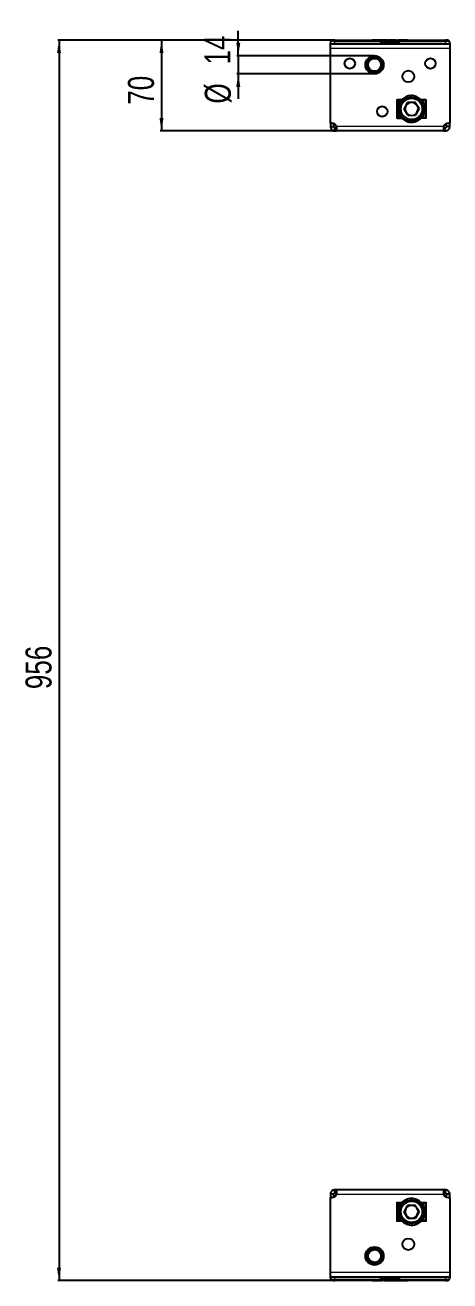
# Model space of a CAD drawing. Header units: millimetres. Extents: x 535 to 4600, y -1371 to 657.
# Drawn here: x 535 to 862, y -1371 to -403 of the extents above; entities that cross this region are included whole.
import ezdxf

# ---------------------------------------------------------------- set-up
doc = ezdxf.new("R2010")
doc.units = ezdxf.units.MM
doc.layers.add('FORMAT', color=7, linetype='Continuous')
doc.styles.add('SLDTEXTSTYLE0', font='TXT', dxfattribs={"width": 0.75})
doc.dimstyles.new('SLDDIMSTYLE0', dxfattribs={"dimtxt": 20, "dimasz": 10, "dimexe": 0, "dimexo": 0.0625, "dimgap": 5, "dimtad": 2, "dimdec": 1, "dimrnd": 1e-09, "dimzin": 12, "dimdsep": 46, "dimtxsty": 'SLDTEXTSTYLE0', "dimsah": 1, "dimcen": 0.09, "dimadec": 0, "dimazin": 3, "dimtfac": 1, "dimtofl": 0, "dimtmove": 0, "dimatfit": 3, "dimfxl": 0, "dimfrac": 2, "dimtolj": 1, "dimtzin": 12, "dimarcsym": 0})
doc.dimstyles.new('SLDDIMSTYLE1', dxfattribs={"dimtxt": 20, "dimasz": 10, "dimexe": 0, "dimexo": 0.0625, "dimgap": 5, "dimtad": 2, "dimdec": 1, "dimrnd": 1e-09, "dimzin": 12, "dimdsep": 46, "dimtxsty": 'SLDTEXTSTYLE0', "dimsah": 1, "dimcen": 0.09, "dimadec": 0, "dimazin": 3, "dimtfac": 1, "dimtmove": 0, "dimatfit": 0, "dimfxl": 0, "dimfrac": 2, "dimtolj": 1, "dimtzin": 12, "dimarcsym": 0})

# ---------------------------------------------------------------- blocks, each defined once
blk = doc.blocks.new('_D_6')
at = {"layer": 'FORMAT'}
for p, q in [((772.3, -414.72), (639.41, -414.72)), ((640.41, -414.72), (640.41, -484.72)), ((774.99, -484.72), (639.41, -484.72))]:
    blk.add_line(p, q, dxfattribs=at)
for points in [[(640.41, -414.72), (638.87, -424.72), (641.94, -424.72)], [(640.41, -484.72), (641.94, -474.72), (638.87, -474.72)]]:
    blk.add_solid(points, dxfattribs=at)
at = {"layer": 'FORMAT', "insert": (614.62, -464.5), "char_height": 20, "attachment_point": 1, "rotation": 90, "style": 'SLDTEXTSTYLE0'}
blk.add_mtext('70', dxfattribs=at)
blk = doc.blocks.new('_D_7')
at = {"layer": 'FORMAT'}
for p, q in [((772.3, -414.72), (560.52, -414.72)), ((561.52, -414.72), (561.52, -1370.72)), ((772.3, -1370.72), (560.52, -1370.72))]:
    blk.add_line(p, q, dxfattribs=at)
for points in [[(561.52, -414.72), (559.98, -424.72), (563.06, -424.72)], [(561.52, -1370.72), (563.06, -1360.72), (559.98, -1360.72)]]:
    blk.add_solid(points, dxfattribs=at)
at = {"layer": 'FORMAT', "insert": (535.74, -914.89), "char_height": 20, "attachment_point": 1, "rotation": 90, "style": 'SLDTEXTSTYLE0'}
blk.add_mtext('956', dxfattribs=at)
blk = doc.blocks.new('_D_8')
at = {"layer": 'FORMAT'}
for p, q in [((699.53, -426.72), (699.53, -407.49)), ((804.4, -426.72), (698.53, -426.72)), ((699.53, -426.72), (699.53, -440.72)), ((804.4, -440.72), (698.53, -440.72)), ((699.53, -440.72), (699.53, -459.95))]:
    blk.add_line(p, q, dxfattribs=at)
for points in [[(699.53, -426.72), (701.07, -416.72), (697.99, -416.72)], [(699.53, -440.72), (697.99, -450.72), (701.07, -450.72)]]:
    blk.add_solid(points, dxfattribs=at)
at = {"layer": 'FORMAT', "char_height": 20, "attachment_point": 1, "rotation": 90, "style": 'SLDTEXTSTYLE0'}
for s, insert in [('14', (673.44, -433.42)), ('%%c', (673.75, -463.58))]:
    blk.add_mtext(s, dxfattribs=dict(at, insert=insert))

msp = doc.modelspace()

# ---------------------------------------------------------------- linework, layer by layer
at = {"color": 7, "linetype": 'Continuous', "lineweight": 25}
for p, q in [((770.41, -417.52), (770.86, -415.83)), ((773.76, -414.72), (772.31, -414.72)), ((773.76, -414.72), (859.06, -414.72)), ((802.98, -414.52), (802.98, -414.72)), ((808.64, -414.52), (808.7, -414.52)), ((808.7, -414.52), (808.7, -414.72)), ((808.7, -414.52), (809.83, -414.52)), ((809.83, -414.52), (809.83, -414.72)), ((809.83, -414.52), (812.5, -414.52)), ((812.5, -414.52), (812.5, -414.72)), ((812.5, -414.52), (813.99, -414.52)), ((813.99, -414.52), (813.99, -414.72)), ((814.8, -414.5), (814.8, -414.72)), ((818.27, -414.52), (821.09, -414.52)), ((821.09, -414.52), (821.09, -414.72)), ((822.24, -414.52), (822.24, -414.72)), ((822.49, -414.52), (822.49, -414.72)), ((823.73, -414.52), (823.73, -414.72)), ((824.16, -414.52), (829.41, -414.52)), ((829.84, -414.52), (829.84, -414.72)), ((860.51, -414.72), (859.06, -414.72)), ((861.96, -415.83), (862.41, -417.52)), ((770.41, -417.72), (770.41, -417.52)), ((770.41, -421.22), (770.41, -417.72)), ((862.41, -417.72), (770.41, -417.72)), ((770.41, -477.82), (770.41, -421.22)), ((808.91, -417.52), (773.31, -417.52)), ((808.91, -417.02), (808.91, -417.52)), ((808.91, -417.72), (808.91, -417.52)), ((823.41, -416.52), (809.41, -416.52)), ((823.91, -417.52), (823.91, -417.02)), ((859.51, -417.52), (823.91, -417.52)), ((823.91, -417.72), (823.91, -417.52)), ((862.41, -417.52), (862.41, -417.72)), ((862.41, -417.72), (862.41, -421.22)), ((862.41, -421.22), (862.41, -477.82)), ((821.91, -460.72), (821.56, -460.37)), ((821.91, -460.72), (821.91, -474.72)), ((825.43, -460.72), (821.91, -460.72)), ((822.26, -461.07), (821.91, -460.72)), ((824.47, -464.6), (823.3, -464.16)), ((823.39, -463.93), (824.52, -464.48)), ((823.66, -463.31), (823.66, -461.42)), ((824.83, -461.42), (823.66, -461.42)), ((826.31, -461.6), (825.39, -460.76)), ((825.57, -460.57), (826.4, -461.51)), ((825.91, -460.97), (825.91, -461.24)), ((827.15, -468), (829.79, -462.87)), ((829.15, -459.54), (828.63, -458.41)), ((828.86, -458.31), (829.27, -459.49)), ((835.55, -462.59), (829.79, -462.87)), ((832.57, -458.73), (832.52, -457.48)), ((832.77, -457.47), (832.7, -458.72)), ((838.68, -467.44), (835.55, -462.59)), ((836.04, -459.28), (836.47, -458.11)), ((836.7, -458.2), (836.15, -459.33)), ((839.03, -461.12), (839.88, -460.2)), ((840.06, -460.37), (839.12, -461.21)), ((843.91, -460.72), (840.4, -460.72)), ((842.16, -461.42), (841, -461.42)), ((841.09, -463.96), (842.23, -463.44)), ((842.33, -463.67), (841.14, -464.08)), ((842.16, -463.31), (842.16, -461.42)), ((844.26, -460.37), (843.91, -460.72)), ((843.91, -460.72), (843.91, -474.72)), ((822.66, -467.86), (823.92, -467.94)), ((823.92, -468.06), (822.67, -468.11)), ((823.5, -471.77), (824.68, -471.37)), ((824.73, -471.48), (823.6, -472)), ((823.66, -474.02), (823.66, -472.14)), ((823.66, -474.02), (824.83, -474.02)), ((830.27, -472.86), (827.15, -468)), ((830.27, -472.86), (836.04, -472.58)), ((838.68, -467.44), (836.04, -472.58)), ((840.26, -474.87), (839.43, -473.93)), ((839.51, -473.84), (840.43, -474.69)), ((839.91, -474.47), (839.91, -474.21)), ((841, -474.02), (842.16, -474.02)), ((842.44, -471.51), (841.31, -470.96)), ((841.35, -470.85), (842.52, -471.28)), ((841.91, -467.38), (843.16, -467.33)), ((843.16, -467.58), (841.91, -467.5)), ((842.16, -474.02), (842.16, -472.14)), ((770.41, -478.72), (770.41, -477.82)), ((770.41, -478.72), (770.41, -481.22)), ((770.41, -481.22), (772.91, -481.22)), ((772.91, -478.94), (772.91, -481.22)), ((773.91, -484.72), (773.91, -482.22)), ((773.91, -482.22), (775, -482.22)), ((775, -484.72), (775, -482.22)), ((821.91, -474.72), (821.56, -475.07)), ((822.26, -474.37), (821.91, -474.72)), ((821.91, -474.72), (825.43, -474.72)), ((825.76, -475.07), (826.7, -474.24)), ((826.8, -474.32), (825.95, -475.24)), ((829.12, -477.24), (829.67, -476.12)), ((829.79, -476.16), (829.35, -477.33)), ((833.05, -477.97), (833.13, -476.72)), ((833.26, -476.72), (833.3, -477.96)), ((836.96, -477.14), (836.56, -475.95)), ((836.67, -475.9), (837.19, -477.04)), ((843.91, -474.72), (840.4, -474.72)), ((843.91, -474.72), (843.56, -474.37)), ((844.26, -475.07), (843.91, -474.72)), ((857.83, -484.72), (857.83, -482.22)), ((857.83, -482.22), (858.91, -482.22)), ((858.91, -484.72), (858.91, -482.22)), ((859.91, -481.22), (859.91, -478.94)), ((862.41, -481.22), (859.91, -481.22)), ((862.41, -477.82), (862.41, -478.72)), ((862.41, -481.22), (862.41, -478.72)), ((773.91, -484.72), (775, -484.72)), ((857.83, -484.72), (775, -484.72)), ((857.83, -484.72), (858.91, -484.72)), ((772.91, -1304.22), (770.41, -1304.22)), ((770.41, -1304.22), (770.41, -1306.72)), ((772.91, -1304.22), (772.91, -1306.5)), ((773.91, -1303.22), (773.91, -1300.72)), ((775, -1300.72), (773.91, -1300.72)), ((775, -1303.22), (773.91, -1303.22)), ((775, -1303.22), (775, -1300.72)), ((857.83, -1300.72), (775, -1300.72)), ((857.83, -1300.72), (857.83, -1303.22)), ((858.91, -1300.72), (857.83, -1300.72)), ((858.91, -1303.22), (857.83, -1303.22)), ((858.91, -1300.72), (858.91, -1303.22)), ((862.41, -1304.22), (859.91, -1304.22)), ((859.91, -1306.5), (859.91, -1304.22)), ((862.41, -1306.72), (862.41, -1304.22)), ((770.41, -1307.62), (770.41, -1306.72)), ((770.41, -1364.22), (770.41, -1307.62)), ((821.91, -1310.72), (821.56, -1310.37)), ((825.43, -1310.72), (821.91, -1310.72)), ((821.91, -1310.72), (821.91, -1324.72)), ((822.26, -1311.07), (821.91, -1310.72)), ((824.5, -1314.52), (823.33, -1314.08)), ((823.42, -1313.85), (824.55, -1314.41)), ((823.66, -1313.31), (823.66, -1311.42)), ((824.83, -1311.42), (823.66, -1311.42)), ((826.36, -1311.55), (825.45, -1310.69)), ((825.56, -1310.72), (825.49, -1310.72)), ((825.63, -1310.51), (826.45, -1311.46)), ((825.91, -1310.97), (825.91, -1311.12)), ((826.5, -1311.41), (825.91, -1311.08)), ((826.49, -1311.42), (826.23, -1311.42)), ((827.15, -1318.03), (829.77, -1312.88)), ((829.23, -1309.51), (828.71, -1308.37)), ((828.94, -1308.27), (829.34, -1309.46)), ((835.53, -1312.58), (829.77, -1312.88)), ((832.65, -1308.73), (832.61, -1307.48)), ((832.86, -1307.47), (832.77, -1308.72)), ((838.68, -1317.42), (835.53, -1312.58)), ((836.11, -1309.31), (836.55, -1308.14)), ((836.79, -1308.23), (836.23, -1309.35)), ((839.09, -1311.17), (839.94, -1310.26)), ((840.12, -1310.44), (839.18, -1311.26)), ((840.4, -1310.72), (843.91, -1310.72)), ((842.16, -1311.42), (841, -1311.42)), ((841.12, -1314.03), (842.26, -1313.52)), ((842.36, -1313.75), (841.17, -1314.15)), ((842.16, -1313.31), (842.16, -1311.42)), ((843.91, -1310.72), (843.56, -1311.07)), ((844.26, -1310.37), (843.91, -1310.72)), ((843.91, -1310.72), (843.91, -1324.72)), ((862.41, -1306.72), (862.41, -1307.62)), ((862.41, -1307.62), (862.41, -1364.22)), ((821.91, -1324.72), (821.56, -1325.07)), ((822.26, -1324.37), (821.91, -1324.72)), ((821.91, -1324.72), (825.43, -1324.72)), ((822.66, -1317.77), (823.91, -1317.86)), ((823.92, -1317.99), (822.67, -1318.02)), ((823.46, -1321.69), (824.65, -1321.29)), ((824.7, -1321.41), (823.56, -1321.92)), ((823.66, -1324.02), (823.66, -1322.14)), ((823.66, -1324.02), (824.83, -1324.02)), ((825.7, -1325.01), (826.65, -1324.18)), ((826.74, -1324.27), (825.88, -1325.18)), ((830.29, -1322.87), (827.15, -1318.03)), ((830.29, -1322.87), (836.06, -1322.56)), ((838.68, -1317.42), (836.06, -1322.56)), ((839.33, -1324.03), (839.91, -1324.37)), ((839.34, -1324.02), (839.59, -1324.02)), ((840.2, -1324.93), (839.37, -1323.99)), ((839.46, -1323.9), (840.37, -1324.75)), ((839.91, -1324.47), (839.91, -1324.32)), ((840.34, -1324.72), (840.26, -1324.72)), ((843.91, -1324.72), (840.4, -1324.72)), ((841, -1324.02), (842.16, -1324.02)), ((842.4, -1321.6), (841.28, -1321.04)), ((841.33, -1320.92), (842.49, -1321.36)), ((841.91, -1317.46), (843.16, -1317.42)), ((843.16, -1317.67), (841.91, -1317.58)), ((842.16, -1324.02), (842.16, -1322.14)), ((843.91, -1324.72), (843.56, -1324.37)), ((844.26, -1325.07), (843.91, -1324.72)), ((829.04, -1327.21), (829.6, -1326.09)), ((829.71, -1326.13), (829.27, -1327.3)), ((832.96, -1327.97), (833.05, -1326.72)), ((833.18, -1326.72), (833.21, -1327.97)), ((836.88, -1327.17), (836.49, -1325.98)), ((836.6, -1325.93), (837.11, -1327.07)), ((770.41, -1367.72), (770.41, -1364.22)), ((862.41, -1364.22), (862.41, -1367.72)), ((770.41, -1367.92), (770.41, -1367.72)), ((770.41, -1367.72), (862.41, -1367.72)), ((770.86, -1369.61), (770.41, -1367.92)), ((772.31, -1370.72), (773.76, -1370.72)), ((773.31, -1367.92), (808.91, -1367.92)), ((859.06, -1370.72), (773.76, -1370.72)), ((802.98, -1370.92), (802.98, -1370.72)), ((808.66, -1370.92), (803.42, -1370.92)), ((808.91, -1367.72), (808.91, -1367.92)), ((808.91, -1367.92), (808.91, -1368.42)), ((809.1, -1370.92), (809.1, -1370.72)), ((809.41, -1368.92), (823.41, -1368.92)), ((810.34, -1370.92), (810.34, -1370.72)), ((810.59, -1370.92), (810.59, -1370.72)), ((811.73, -1370.92), (811.73, -1370.72)), ((814.56, -1370.92), (811.73, -1370.92)), ((818.03, -1370.95), (818.03, -1370.72)), ((818.84, -1370.92), (818.84, -1370.72)), ((820.33, -1370.92), (818.84, -1370.92)), ((820.33, -1370.92), (820.33, -1370.72)), ((822.99, -1370.92), (820.33, -1370.92)), ((822.99, -1370.92), (822.99, -1370.72)), ((824.13, -1370.92), (822.99, -1370.92)), ((823.91, -1367.72), (823.91, -1367.92)), ((823.91, -1368.42), (823.91, -1367.92)), ((823.91, -1367.92), (859.51, -1367.92)), ((824.13, -1370.92), (824.13, -1370.72)), ((824.18, -1370.92), (824.13, -1370.92)), ((829.84, -1370.92), (829.84, -1370.72)), ((859.06, -1370.72), (860.51, -1370.72)), ((862.41, -1367.92), (861.96, -1369.61)), ((862.41, -1367.72), (862.41, -1367.92))]:
    msp.add_line(p, q, dxfattribs=at)
at = {"color": 8, "linetype": 'Continuous', "lineweight": 18}
for p, q in [((773.76, -415.83), (773.31, -417.52)), ((773.76, -414.72), (773.76, -415.83)), ((859.06, -415.83), (773.76, -415.83)), ((805.1, -414.52), (805.1, -414.72)), ((815.9, -414.52), (815.9, -414.72)), ((818.27, -414.52), (818.27, -414.72)), ((824.16, -414.52), (824.16, -414.72)), ((829.41, -414.52), (829.41, -414.72)), ((859.06, -415.83), (859.06, -414.72)), ((859.51, -417.52), (859.06, -415.83)), ((862.41, -421.22), (770.41, -421.22)), ((809.41, -417.02), (808.91, -417.02)), ((809.41, -417.02), (809.41, -416.52)), ((809.41, -417.02), (809.41, -417.72)), ((823.41, -417.02), (809.41, -417.02)), ((823.41, -417.02), (823.41, -416.52)), ((823.41, -417.72), (823.41, -417.02)), ((823.41, -417.02), (823.91, -417.02)), ((821.56, -475.07), (821.56, -460.37)), ((821.56, -460.37), (825.77, -460.37)), ((825.11, -461.07), (822.26, -461.07)), ((822.26, -461.07), (822.26, -474.37)), ((839.72, -460.37), (844.26, -460.37)), ((843.56, -474.37), (843.56, -460.72)), ((844.26, -460.37), (844.26, -475.07)), ((770.97, -478.72), (770.41, -478.72)), ((857.58, -481.22), (775.24, -481.22)), ((826.1, -475.07), (821.56, -475.07)), ((822.26, -474.37), (825.11, -474.37)), ((844.26, -475.07), (840.06, -475.07)), ((840.71, -474.37), (843.56, -474.37)), ((862.41, -478.72), (861.85, -478.72)), ((775.24, -1304.22), (857.58, -1304.22)), ((770.41, -1306.72), (770.97, -1306.72)), ((821.56, -1310.37), (825.77, -1310.37)), ((821.56, -1325.07), (821.56, -1310.37)), ((825.11, -1311.07), (822.26, -1311.07)), ((822.26, -1311.07), (822.26, -1324.37)), ((839.84, -1310.37), (844.26, -1310.37)), ((843.56, -1311.07), (840.71, -1311.07)), ((843.56, -1324.37), (843.56, -1311.07)), ((844.26, -1310.37), (844.26, -1325.07)), ((861.85, -1306.72), (862.41, -1306.72)), ((825.98, -1325.07), (821.56, -1325.07)), ((822.26, -1324.37), (825.11, -1324.37)), ((844.26, -1325.07), (840.06, -1325.07)), ((840.71, -1324.37), (843.56, -1324.37)), ((770.41, -1364.22), (862.41, -1364.22)), ((773.31, -1367.92), (773.76, -1369.61)), ((773.76, -1369.61), (859.06, -1369.61)), ((773.76, -1369.61), (773.76, -1370.72)), ((803.42, -1370.92), (803.42, -1370.72)), ((808.66, -1370.92), (808.66, -1370.72)), ((809.41, -1368.42), (808.91, -1368.42)), ((809.41, -1367.72), (809.41, -1368.42)), ((809.41, -1368.42), (809.41, -1368.92)), ((809.41, -1368.42), (823.41, -1368.42)), ((814.56, -1370.92), (814.56, -1370.72)), ((816.92, -1370.92), (816.92, -1370.72)), ((823.41, -1368.42), (823.41, -1367.72)), ((823.41, -1368.42), (823.91, -1368.42)), ((823.41, -1368.42), (823.41, -1368.92)), ((827.73, -1370.92), (827.73, -1370.72)), ((859.06, -1369.61), (859.51, -1367.92)), ((859.06, -1370.72), (859.06, -1369.61))]:
    msp.add_line(p, q, dxfattribs=at)
at = {"color": 7, "linetype": 'Continuous', "lineweight": 25}
for centre, radius in [((785.41, -432.72), 4), ((804.41, -433.72), 7), ((804.41, -433.72), 6.5), ((804.41, -433.72), 6), ((804.41, -433.72), 4.93), ((847.41, -432.72), 4), ((830.41, -442.72), 4.5), ((832.91, -467.72), 9), ((810.41, -469.72), 4), ((832.91, -1317.72), 9), ((804.41, -1351.72), 7), ((804.41, -1351.72), 6.5), ((830.41, -1342.72), 4.5), ((804.41, -1351.72), 6), ((804.41, -1351.72), 4.93)]:
    msp.add_circle(centre, radius, dxfattribs=at)
at = {"color": 8, "linetype": 'Continuous', "lineweight": 18}
for centre, radius in [((804.41, -433.72), 6.25), ((832.91, -467.72), 8), ((832.91, -1317.72), 8), ((804.41, -1351.72), 6.25)]:
    msp.add_circle(centre, radius, dxfattribs=at)
at = {"color": 7, "linetype": 'Continuous', "lineweight": 25}
for centre, radius, start, end in [((772.31, -416.22), 1.5, 90, 165), ((860.51, -416.22), 1.5, 15, 90), ((809.41, -417.02), 0.5, 90, 180), ((823.41, -417.02), 0.5, 0, 90), ((832.91, -467.72), 10.25, 159.68282, 180.78692), ((832.91, -467.72), 10.25, 137.18282, 158.28692), ((832.91, -467.72), 10.25, 114.68282, 135.78692), ((832.91, -467.72), 5, 92.78777, 152.78777), ((832.91, -467.72), 10.25, 92.18282, 113.28692), ((832.91, -467.72), 5, 32.78777, 92.78777), ((832.91, -467.72), 10.25, 69.68282, 90.78692), ((832.91, -467.72), 10.25, 47.18282, 68.28692), ((832.91, -467.72), 10.25, 24.68282, 45.78692), ((832.91, -467.72), 10.25, 2.18282, 23.28692), ((832.91, -467.72), 10.25, 182.18282, 203.28692), ((832.91, -467.72), 10.25, 204.68282, 225.78692), ((832.91, -467.72), 5, 152.78777, 212.78777), ((832.91, -467.72), 5, 212.78777, 272.78777), ((832.91, -467.72), 5, 272.78777, 332.78777), ((832.91, -467.72), 5, 332.78777, 32.78777), ((832.91, -467.72), 10.25, 317.18282, 338.28692), ((832.91, -467.72), 10.25, 339.68282, 0.78692), ((771.41, -477.82), 1, 180, 276.37937), ((771.91, -482.29), 3.5, 17.82529, 96.37937), ((832.91, -467.72), 10.25, 227.18282, 248.28692), ((832.91, -467.72), 10.25, 249.68282, 270.78692), ((832.91, -467.72), 10.25, 272.18282, 293.28692), ((832.91, -467.72), 10.25, 294.68282, 315.78692), ((860.91, -482.29), 3.5, 83.62063, 162.17471), ((861.41, -477.82), 1, 263.62063, 0), ((771.91, -1303.15), 3.5, 263.62063, 342.17471), ((860.91, -1303.15), 3.5, 197.82529, 276.37937), ((771.41, -1307.62), 1, 83.62063, 180), ((832.91, -1317.72), 10.25, 159.18676, 180.29086), ((832.91, -1317.72), 10.25, 136.68676, 157.79086), ((832.91, -1317.72), 10.25, 114.18676, 135.29086), ((832.91, -1317.72), 5, 153.0175, 213.0175), ((832.91, -1317.72), 5, 93.0175, 153.0175), ((832.91, -1317.72), 10.25, 91.68676, 112.79086), ((832.91, -1317.72), 5, 33.0175, 93.0175), ((832.91, -1317.72), 10.25, 69.18676, 90.29086), ((832.91, -1317.72), 10.25, 46.68676, 67.79086), ((832.91, -1317.72), 5, 333.0175, 33.0175), ((832.91, -1317.72), 10.25, 24.18676, 45.29086), ((832.91, -1317.72), 10.25, 1.68676, 22.79086), ((861.41, -1307.62), 1, 0, 96.37937), ((832.91, -1317.72), 10.25, 181.68676, 202.79086), ((832.91, -1317.72), 10.25, 204.18676, 225.29086), ((832.91, -1317.72), 10.25, 226.68676, 247.79086), ((832.91, -1317.72), 5, 213.0175, 273.0175), ((832.91, -1317.72), 5, 273.0175, 333.0175), ((832.91, -1317.72), 10.25, 294.18676, 315.29086), ((832.91, -1317.72), 10.25, 316.68676, 337.79086), ((832.91, -1317.72), 10.25, 339.18676, 0.29086), ((832.91, -1317.72), 10.25, 249.18676, 270.29086), ((832.91, -1317.72), 10.25, 271.68676, 292.79086), ((772.31, -1369.22), 1.5, 195, 270), ((809.41, -1368.42), 0.5, 180, 270), ((823.41, -1368.42), 0.5, 270, 0), ((860.51, -1369.22), 1.5, 270, 345)]:
    msp.add_arc(centre, radius, start, end, dxfattribs=at)
at = {"color": 8, "linetype": 'Continuous', "lineweight": 18}
for centre, major_axis, start_param, end_param in [((773.87, -416.22), (3, -0.38), 1.621093, 3.124852), ((858.96, -416.22), (3, 0.38), 0.016741, 1.520499), ((773.87, -1369.22), (3, 0.38), 3.158333, 4.662092), ((858.96, -1369.22), (3, -0.38), 4.762686, 6.266445)]:
    msp.add_ellipse(centre, major_axis=major_axis, ratio=0.123038, start_param=start_param, end_param=end_param, dxfattribs=at)
at = {"color": 7, "linetype": 'Continuous', "lineweight": 25}
for centre, major_axis, start_param, end_param in [((770.41, -429.11), (3.1, 11.57), 0.067037, 0.253072), ((862.41, -429.11), (-3.1, 11.57), 6.030113, 6.216148), ((770.41, -1356.33), (3.1, -11.57), 6.030113, 6.216148), ((862.41, -1356.33), (-3.1, -11.57), 0.067037, 0.253072)]:
    msp.add_ellipse(centre, major_axis=major_axis, ratio=0.250563, start_param=start_param, end_param=end_param, dxfattribs=at)
for points, knots in [([(802.98, -414.52), (803.35, -414.52), (804.04, -414.52), (804.76, -414.52), (805.1, -414.52)], [0, 0, 0, 0, 0.5368, 1, 1, 1, 1]), ([(805.1, -414.52), (805.6, -414.52), (806.53, -414.52), (807.72, -414.52), (808.45, -414.52), (808.63, -414.52), (808.64, -414.52)], [0, 0, 0, 0, 0.381983, 0.713352, 0.984017, 1, 1, 1, 1]), ([(814.82, -414.52), (814.81, -414.52), (814.78, -414.52), (814.94, -414.52), (815.31, -414.52), (815.69, -414.52), (815.9, -414.52)], [0, 0, 0, 0, 0.061615, 0.333035, 0.637399, 1, 1, 1, 1]), ([(815.9, -414.52), (816.06, -414.52), (816.42, -414.52), (817.22, -414.52), (817.85, -414.52), (818.27, -414.52)], [0, 0, 0, 0, 0.216742, 0.489643, 1, 1, 1, 1]), ([(822.49, -414.52), (822.54, -414.52), (822.65, -414.52), (822.95, -414.52), (823.24, -414.52), (823.44, -414.52), (823.51, -414.52)], [0, 0, 0, 0, 0.255277, 0.538303, 0.854078, 1, 1, 1, 1]), ([(822.67, -414.52), (822.78, -414.52), (823.02, -414.52), (823.33, -414.52), (823.5, -414.52), (823.51, -414.52)], [0, 0, 0, 0, 0.466249, 0.997338, 1, 1, 1, 1]), ([(823.73, -414.52), (823.73, -414.52), (823.75, -414.52), (823.87, -414.52), (824.01, -414.52), (824.11, -414.52), (824.16, -414.52)], [0, 0, 0, 0, 0.285248, 0.560563, 0.777151, 1, 1, 1, 1]), ([(829.41, -414.52), (829.47, -414.52), (829.6, -414.52), (829.74, -414.52), (829.82, -414.52), (829.83, -414.52), (829.84, -414.52)], [0, 0, 0, 0, 0.281303, 0.555629, 0.773878, 1, 1, 1, 1]), ([(823.3, -464.16), (823.31, -464.12), (823.34, -464.07), (823.37, -463.99), (823.38, -463.95), (823.39, -463.93)], [0, 0, 0, 0, 0.499981, 0.749988, 1, 1, 1, 1]), ([(825.39, -460.76), (825.42, -460.72), (825.46, -460.68), (825.52, -460.62), (825.55, -460.59), (825.57, -460.57)], [0, 0, 0, 0, 0.499981, 0.749988, 1, 1, 1, 1]), ([(828.63, -458.41), (828.67, -458.39), (828.73, -458.36), (828.8, -458.33), (828.84, -458.31), (828.86, -458.31)], [0, 0, 0, 0, 0.499981, 0.749988, 1, 1, 1, 1]), ([(832.52, -457.48), (832.56, -457.48), (832.63, -457.48), (832.71, -457.47), (832.75, -457.47), (832.77, -457.47)], [0, 0, 0, 0, 0.499981, 0.749988, 1, 1, 1, 1]), ([(836.47, -458.11), (836.51, -458.12), (836.57, -458.15), (836.65, -458.18), (836.69, -458.19), (836.7, -458.2)], [0, 0, 0, 0, 0.499981, 0.749988, 1, 1, 1, 1]), ([(839.88, -460.2), (839.91, -460.23), (839.96, -460.27), (840.02, -460.33), (840.05, -460.36), (840.06, -460.37)], [0, 0, 0, 0, 0.499981, 0.749988, 1, 1, 1, 1]), ([(842.23, -463.44), (842.24, -463.48), (842.27, -463.54), (842.3, -463.61), (842.32, -463.65), (842.33, -463.67)], [0, 0, 0, 0, 0.4999808, 0.7499881, 1, 1, 1, 1]), ([(822.67, -468.11), (822.67, -468.07), (822.67, -468.01), (822.66, -467.92), (822.66, -467.88), (822.66, -467.86)], [0, 0, 0, 0, 0.499981, 0.749988, 1, 1, 1, 1]), ([(823.6, -472), (823.58, -471.96), (823.56, -471.91), (823.52, -471.83), (823.51, -471.79), (823.5, -471.77)], [0, 0, 0, 0, 0.499981, 0.749988, 1, 1, 1, 1]), ([(842.52, -471.28), (842.51, -471.32), (842.49, -471.38), (842.46, -471.46), (842.44, -471.49), (842.44, -471.51)], [0, 0, 0, 0, 0.499981, 0.749988, 1, 1, 1, 1]), ([(843.16, -467.33), (843.16, -467.37), (843.16, -467.44), (843.16, -467.52), (843.16, -467.56), (843.16, -467.58)], [0, 0, 0, 0, 0.4999808, 0.7499881, 1, 1, 1, 1]), ([(770.41, -481.22), (770.44, -481.54), (770.48, -482.13), (770.88, -483.07), (771.6, -483.94), (772.69, -484.6), (773.5, -484.68), (773.91, -484.72)], [0, 0, 0, 0, 0.17084, 0.319217, 0.548103, 0.767822, 1, 1, 1, 1]), ([(772.91, -481.22), (772.92, -481.31), (772.93, -481.48), (773.03, -481.7), (773.14, -481.87), (773.27, -482), (773.41, -482.09), (773.64, -482.2), (773.8, -482.21), (773.91, -482.22)], [0, 0, 0, 0, 0.154359, 0.287283, 0.400435, 0.496544, 0.604314, 0.723151, 1, 1, 1, 1]), ([(775, -484.72), (775.05, -484.7), (775.15, -484.67), (775.3, -484.39), (775.4, -483.93), (775.42, -483.3), (775.4, -482.68), (775.34, -481.98), (775.28, -481.48), (775.24, -481.22)], [0, 0, 0, 0, 0.1440667, 0.2712756, 0.4749075, 0.5979974, 0.7263376, 0.8602454, 1, 1, 1, 1]), ([(825.95, -475.24), (825.92, -475.21), (825.87, -475.17), (825.81, -475.11), (825.78, -475.08), (825.76, -475.07)], [0, 0, 0, 0, 0.499981, 0.749988, 1, 1, 1, 1]), ([(829.35, -477.33), (829.31, -477.32), (829.26, -477.3), (829.18, -477.27), (829.14, -477.25), (829.12, -477.24)], [0, 0, 0, 0, 0.499981, 0.749988, 1, 1, 1, 1]), ([(833.3, -477.96), (833.26, -477.97), (833.2, -477.97), (833.12, -477.97), (833.07, -477.97), (833.05, -477.97)], [0, 0, 0, 0, 0.4999808, 0.7499881, 1, 1, 1, 1]), ([(837.19, -477.04), (837.16, -477.05), (837.1, -477.08), (837.02, -477.11), (836.98, -477.13), (836.96, -477.14)], [0, 0, 0, 0, 0.499981, 0.749988, 1, 1, 1, 1]), ([(840.43, -474.69), (840.4, -474.72), (840.36, -474.76), (840.3, -474.82), (840.27, -474.85), (840.26, -474.87)], [0, 0, 0, 0, 0.499981, 0.749988, 1, 1, 1, 1]), ([(857.58, -481.22), (857.55, -481.52), (857.49, -482.07), (857.43, -482.97), (857.4, -483.85), (857.54, -484.58), (857.73, -484.67), (857.83, -484.72)], [0, 0, 0, 0, 0.16069, 0.3013121, 0.5219513, 0.7535732, 1, 1, 1, 1]), ([(858.91, -482.22), (859.04, -482.21), (859.25, -482.19), (859.52, -482.03), (859.7, -481.85), (859.82, -481.67), (859.9, -481.45), (859.91, -481.3), (859.91, -481.22)], [0, 0, 0, 0, 0.296302, 0.497469, 0.6154973, 0.73607, 0.8631142, 1, 1, 1, 1]), ([(858.91, -484.72), (859.37, -484.67), (860.17, -484.58), (861.08, -484.01), (861.67, -483.41), (862.08, -482.78), (862.36, -482.04), (862.39, -481.5), (862.41, -481.22)], [0, 0, 0, 0, 0.254149, 0.448213, 0.574908, 0.708872, 0.850468, 1, 1, 1, 1]), ([(773.91, -1300.72), (773.46, -1300.77), (772.65, -1300.86), (771.74, -1301.43), (771.15, -1302.03), (770.75, -1302.66), (770.47, -1303.41), (770.43, -1303.95), (770.41, -1304.22)], [0, 0, 0, 0, 0.2541487, 0.4482127, 0.5749082, 0.7088724, 0.8504677, 1, 1, 1, 1]), ([(773.91, -1303.22), (773.79, -1303.23), (773.57, -1303.26), (773.3, -1303.41), (773.13, -1303.59), (773.01, -1303.78), (772.93, -1303.99), (772.92, -1304.14), (772.91, -1304.22)], [0, 0, 0, 0, 0.296302, 0.497469, 0.615497, 0.73607, 0.863114, 1, 1, 1, 1]), ([(775.24, -1304.22), (775.27, -1303.93), (775.33, -1303.37), (775.4, -1302.47), (775.42, -1301.59), (775.29, -1300.87), (775.1, -1300.77), (775, -1300.72)], [0, 0, 0, 0, 0.16069, 0.301312, 0.521951, 0.753573, 1, 1, 1, 1]), ([(857.83, -1300.72), (857.77, -1300.74), (857.67, -1300.77), (857.53, -1301.05), (857.42, -1301.52), (857.41, -1302.14), (857.43, -1302.76), (857.48, -1303.46), (857.55, -1303.97), (857.58, -1304.22)], [0, 0, 0, 0, 0.144067, 0.271276, 0.474907, 0.597997, 0.726338, 0.860245, 1, 1, 1, 1]), ([(862.41, -1304.22), (862.39, -1303.91), (862.34, -1303.32), (861.94, -1302.37), (861.23, -1301.5), (860.13, -1300.85), (859.33, -1300.76), (858.91, -1300.72)], [0, 0, 0, 0, 0.17084, 0.319217, 0.548103, 0.767822, 1, 1, 1, 1]), ([(859.91, -1304.22), (859.91, -1304.13), (859.89, -1303.96), (859.8, -1303.74), (859.68, -1303.58), (859.55, -1303.45), (859.41, -1303.35), (859.19, -1303.24), (859.03, -1303.23), (858.91, -1303.22)], [0, 0, 0, 0, 0.154359, 0.287283, 0.400435, 0.496544, 0.604314, 0.723151, 1, 1, 1, 1]), ([(823.33, -1314.08), (823.35, -1314.04), (823.37, -1313.98), (823.4, -1313.91), (823.42, -1313.87), (823.42, -1313.85)], [0, 0, 0, 0, 0.499981, 0.749988, 1, 1, 1, 1]), ([(825.45, -1310.69), (825.48, -1310.66), (825.53, -1310.61), (825.58, -1310.56), (825.61, -1310.53), (825.63, -1310.51)], [0, 0, 0, 0, 0.499981, 0.749988, 1, 1, 1, 1]), ([(828.71, -1308.37), (828.75, -1308.35), (828.81, -1308.33), (828.88, -1308.3), (828.92, -1308.28), (828.94, -1308.27)], [0, 0, 0, 0, 0.499981, 0.749988, 1, 1, 1, 1]), ([(832.61, -1307.48), (832.65, -1307.47), (832.71, -1307.47), (832.8, -1307.47), (832.84, -1307.47), (832.86, -1307.47)], [0, 0, 0, 0, 0.4999808, 0.7499881, 1, 1, 1, 1]), ([(836.55, -1308.14), (836.59, -1308.16), (836.65, -1308.18), (836.73, -1308.21), (836.77, -1308.22), (836.79, -1308.23)], [0, 0, 0, 0, 0.499981, 0.749988, 1, 1, 1, 1]), ([(839.94, -1310.26), (839.97, -1310.29), (840.02, -1310.34), (840.08, -1310.39), (840.11, -1310.42), (840.12, -1310.44)], [0, 0, 0, 0, 0.499981, 0.749988, 1, 1, 1, 1]), ([(842.26, -1313.52), (842.28, -1313.56), (842.31, -1313.62), (842.34, -1313.69), (842.35, -1313.73), (842.36, -1313.75)], [0, 0, 0, 0, 0.499981, 0.749988, 1, 1, 1, 1]), ([(822.67, -1318.02), (822.67, -1317.98), (822.66, -1317.92), (822.66, -1317.84), (822.66, -1317.79), (822.66, -1317.77)], [0, 0, 0, 0, 0.499981, 0.749988, 1, 1, 1, 1]), ([(823.56, -1321.92), (823.55, -1321.88), (823.52, -1321.83), (823.49, -1321.75), (823.47, -1321.71), (823.46, -1321.69)], [0, 0, 0, 0, 0.499981, 0.749988, 1, 1, 1, 1]), ([(825.88, -1325.18), (825.85, -1325.15), (825.81, -1325.11), (825.75, -1325.05), (825.72, -1325.02), (825.7, -1325.01)], [0, 0, 0, 0, 0.499981, 0.749988, 1, 1, 1, 1]), ([(840.37, -1324.75), (840.34, -1324.78), (840.3, -1324.83), (840.24, -1324.89), (840.21, -1324.92), (840.2, -1324.93)], [0, 0, 0, 0, 0.499981, 0.749988, 1, 1, 1, 1]), ([(842.49, -1321.36), (842.48, -1321.4), (842.46, -1321.46), (842.43, -1321.54), (842.41, -1321.58), (842.4, -1321.6)], [0, 0, 0, 0, 0.499981, 0.749988, 1, 1, 1, 1]), ([(843.16, -1317.42), (843.16, -1317.46), (843.16, -1317.52), (843.16, -1317.61), (843.16, -1317.65), (843.16, -1317.67)], [0, 0, 0, 0, 0.499981, 0.749988, 1, 1, 1, 1]), ([(829.27, -1327.3), (829.23, -1327.29), (829.17, -1327.27), (829.1, -1327.23), (829.06, -1327.22), (829.04, -1327.21)], [0, 0, 0, 0, 0.499981, 0.749988, 1, 1, 1, 1]), ([(833.21, -1327.97), (833.17, -1327.97), (833.11, -1327.97), (833.03, -1327.97), (832.99, -1327.97), (832.96, -1327.97)], [0, 0, 0, 0, 0.499981, 0.749988, 1, 1, 1, 1]), ([(837.11, -1327.07), (837.07, -1327.09), (837.02, -1327.11), (836.94, -1327.15), (836.9, -1327.16), (836.88, -1327.17)], [0, 0, 0, 0, 0.499981, 0.749988, 1, 1, 1, 1]), ([(803.42, -1370.92), (803.35, -1370.92), (803.23, -1370.92), (803.09, -1370.92), (803, -1370.92), (802.99, -1370.92), (802.98, -1370.92)], [0, 0, 0, 0, 0.281303, 0.555629, 0.773878, 1, 1, 1, 1]), ([(809.1, -1370.92), (809.09, -1370.92), (809.07, -1370.92), (808.96, -1370.92), (808.82, -1370.92), (808.72, -1370.92), (808.66, -1370.92)], [0, 0, 0, 0, 0.285248, 0.560563, 0.777151, 1, 1, 1, 1]), ([(810.34, -1370.92), (810.28, -1370.92), (810.17, -1370.92), (809.87, -1370.92), (809.59, -1370.92), (809.38, -1370.92), (809.32, -1370.92)], [0, 0, 0, 0, 0.255277, 0.538303, 0.854078, 1, 1, 1, 1]), ([(810.16, -1370.92), (810.04, -1370.92), (809.8, -1370.92), (809.5, -1370.92), (809.32, -1370.92), (809.32, -1370.92)], [0, 0, 0, 0, 0.466249, 0.997338, 1, 1, 1, 1]), ([(816.92, -1370.92), (816.76, -1370.92), (816.4, -1370.92), (815.6, -1370.92), (814.97, -1370.92), (814.56, -1370.92)], [0, 0, 0, 0, 0.216742, 0.489643, 1, 1, 1, 1]), ([(818.01, -1370.92), (818.01, -1370.92), (818.04, -1370.92), (817.89, -1370.92), (817.52, -1370.92), (817.13, -1370.92), (816.92, -1370.92)], [0, 0, 0, 0, 0.061615, 0.333035, 0.637399, 1, 1, 1, 1]), ([(827.73, -1370.92), (827.23, -1370.92), (826.29, -1370.92), (825.1, -1370.92), (824.38, -1370.92), (824.19, -1370.92), (824.18, -1370.92)], [0, 0, 0, 0, 0.381983, 0.713352, 0.984017, 1, 1, 1, 1]), ([(829.84, -1370.92), (829.47, -1370.92), (828.78, -1370.92), (828.06, -1370.92), (827.73, -1370.92)], [0, 0, 0, 0, 0.5368, 1, 1, 1, 1])]:
    msp.add_open_spline(points, degree=3, knots=knots, dxfattribs=at)
at = {"color": 8, "linetype": 'Continuous', "lineweight": 18}
for points, knots in [([(825.91, -460.97), (825.91, -460.97), (825.91, -460.97), (825.89, -460.98), (825.85, -461), (825.8, -461.02), (825.74, -461.04), (825.66, -461.06), (825.6, -461.07), (825.56, -461.07)], [0, 0, 0, 0, 0.114765, 0.239215, 0.374136, 0.520145, 0.663765, 0.791408, 1, 1, 1, 1]), ([(840.26, -474.37), (840.22, -474.37), (840.16, -474.38), (840.08, -474.4), (840.02, -474.42), (839.97, -474.44), (839.94, -474.46), (839.92, -474.47), (839.91, -474.47), (839.91, -474.47)], [0, 0, 0, 0, 0.208592, 0.336235, 0.479855, 0.625864, 0.760785, 0.885235, 1, 1, 1, 1])]:
    msp.add_open_spline(points, degree=3, knots=knots, dxfattribs=at)

# ---------------------------------------------------------------- dimensions: what is measured, and where the dimension line sits
at = {"layer": 'FORMAT'}
dim = msp.add_linear_dim(base=(699.53, -440.72), p1=(804.41, -426.72), p2=(804.41, -440.72), angle=90, text='%%c<>', dimstyle='SLDDIMSTYLE1', dxfattribs=at)
dim.commit()
dim.dimension.update_dxf_attribs({"geometry": '_D_8', "text_midpoint": (699.53, -433.72), "dimtype": 160})
for base, p2, picture, middle in [((561.52, -1370.72), (772.31, -1370.72), '_D_7', (561.52, -892.72)), ((640.41, -484.72), (775, -484.72), '_D_6', (640.41, -449.72))]:
    dim = msp.add_linear_dim(base=base, p1=(772.31, -414.72), p2=p2, angle=90, dimstyle='SLDDIMSTYLE0', dxfattribs=at)
    dim.commit()
    dim.dimension.update_dxf_attribs({"geometry": picture, "text_midpoint": middle, "dimtype": 160})

doc.saveas('drawing.dxf')
